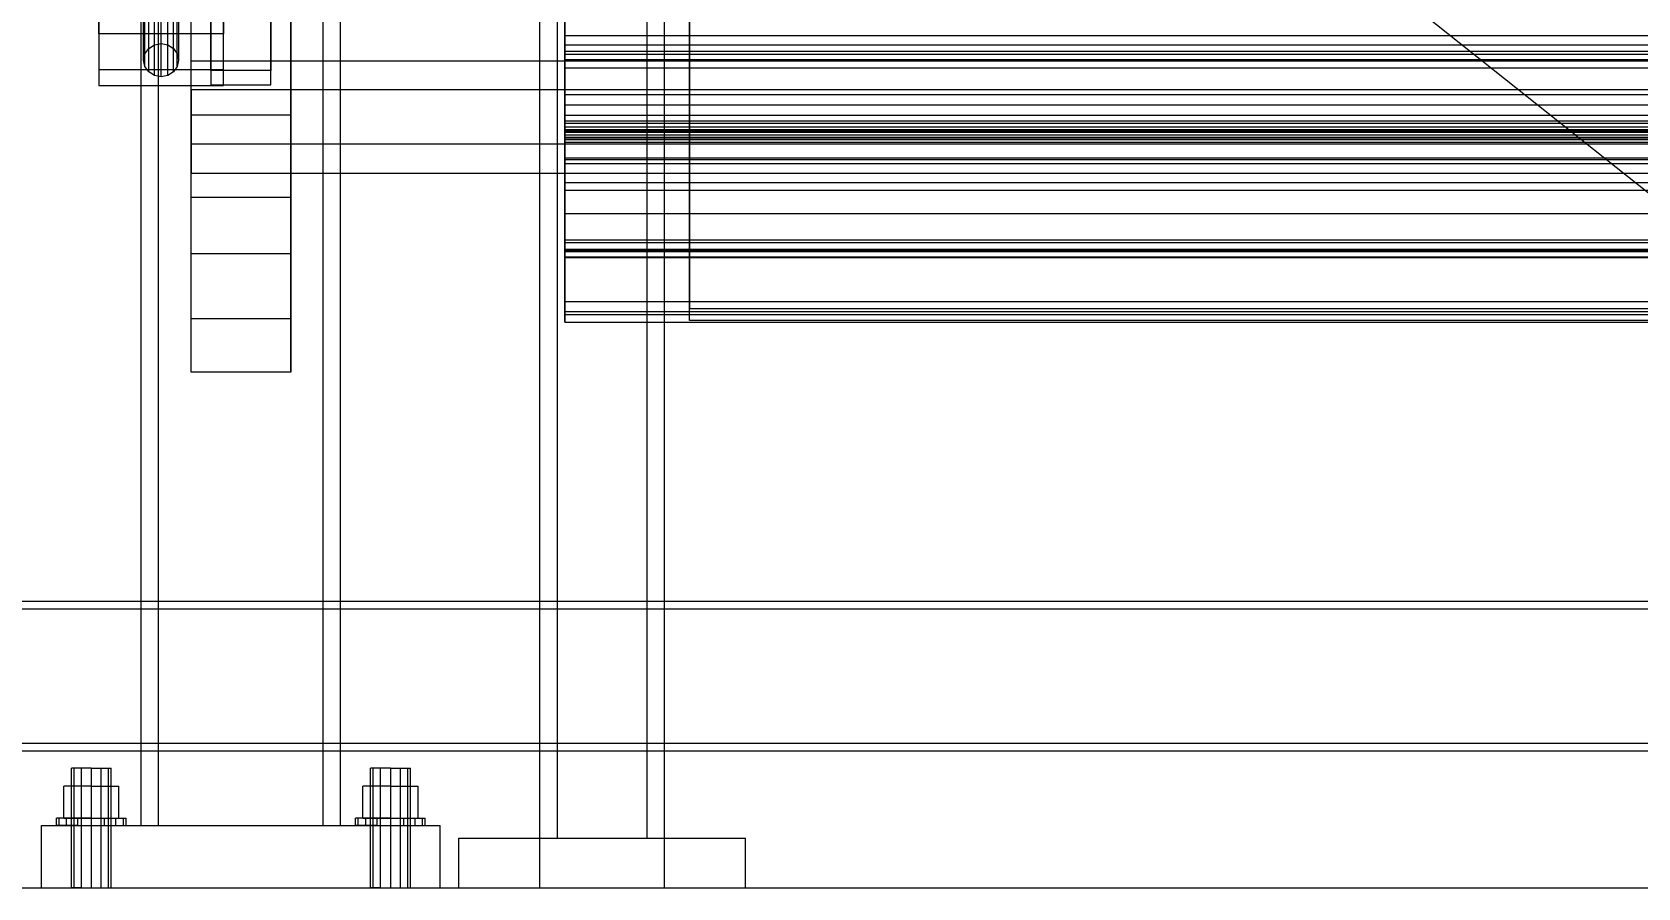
# Model space of a CAD drawing. Header units: millimetres. Extents: x -1970 to 59977, y -65068 to 6837.
# Drawn here: x -514 to 130, y -36000 to -35657 of the extents above; entities that cross this region are included whole.
import ezdxf

# ---------------------------------------------------------------- set-up
doc = ezdxf.new("R2010")
doc.units = ezdxf.units.MM
for name, color, linetype, lineweight in [('COTAS_O', 1, 'Continuous', 0), ('frontal_briquetadora', 7, 'Continuous', 0), ('frontal_C01', 7, 'Continuous', 0), ('frontal_C02', 7, 'Continuous', 0), ('frontal_C05', 7, 'Continuous', 0), ('frontal_secador', 7, 'Continuous', 0)]:
    doc.layers.add(name, color=color, linetype=linetype, lineweight=lineweight)
doc.dimstyles.new('R19_100', dxfattribs={"dimtxt": 250, "dimasz": 150, "dimexe": 150, "dimexo": 80, "dimgap": 100, "dimtad": 1, "dimtih": 1, "dimtoh": 1, "dimdsep": 46, "dimcen": 0.09, "dimadec": 0, "dimazin": 0, "dimtfac": 1, "dimtdec": 4, "dimtofl": 0, "dimtmove": 0, "dimatfit": 3, "dimfxl": 1, "dimtolj": 1, "dimtzin": 0, "dimarcsym": 0})

# ---------------------------------------------------------------- blocks, each defined once
blk = doc.blocks.new('*D45')
at = {"layer": 'COTAS_O', "color": 0, "lineweight": -2, "transparency": 16777216}
for p, q in [((-1480, -35920), (-1480, -35150)), ((490, -35920), (490, -35150)), ((-1330, -35300), (340, -35300))]:
    blk.add_line(p, q, dxfattribs=at)
at = {"layer": 'COTAS_O', "color": 0, "transparency": 16777216}
for points in [[(-1330, -35275), (-1330, -35325), (-1480, -35300)], [(340, -35275), (340, -35325), (490, -35300)]]:
    blk.add_solid(points, dxfattribs=at)
at = {"layer": 'Defpoints', "color": 0, "transparency": 16777216}
for p in [(490, -35300), (-1480, -36000), (490, -36000)]:
    blk.add_point(p, dxfattribs=at)
blk = doc.blocks.new('*D47')
at = {"layer": 'COTAS_O', "color": 0, "lineweight": -2, "transparency": 16777216}
for p, q in [((-1400, -35920), (-1400, -35150)), ((1400, -35920), (1400, -35150)), ((-1250, -35300), (1250, -35300))]:
    blk.add_line(p, q, dxfattribs=at)
at = {"layer": 'COTAS_O', "color": 0, "transparency": 16777216}
for points in [[(-1250, -35275), (-1250, -35325), (-1400, -35300)], [(1250, -35275), (1250, -35325), (1400, -35300)]]:
    blk.add_solid(points, dxfattribs=at)
at = {"layer": 'Defpoints', "color": 0, "transparency": 16777216}
for p in [(1400, -35300), (-1400, -36000), (1400, -36000)]:
    blk.add_point(p, dxfattribs=at)

msp = doc.modelspace()

# ---------------------------------------------------------------- linework, layer by layer
at = {"layer": 'frontal_briquetadora'}
msp.add_line((-720.639, -35041.307), (340, -35884.261), dxfattribs=at)
at = {"layer": 'frontal_C01'}
for p, q in [((-470, -35975), (-470, -34032.596)), ((-463, -35975), (-463, -34032.596)), ((-397, -35975), (-397, -34032.596)), ((-390, -35975), (-390, -34032.596)), ((-470, -35975), (-470, -34793.537)), ((-463, -35975), (-463, -34793.537)), ((-397, -35975), (-397, -34793.537)), ((-390, -35975), (-390, -34793.537)), ((-470, -35975), (-470, -35554.479)), ((-463, -35975), (-463, -35554.479)), ((-397, -35975), (-397, -35554.479)), ((-390, -35975), (-390, -35554.479)), ((-450, -35745.484), (-450, -35564.015)), ((-410, -35564.015), (-410, -35745.484)), ((-450, -35793.112), (-450, -35611.642)), ((-410, -35793.112), (-410, -35611.642)), ((-450, -35793.112), (-450, -35745.484)), ((-450, -35745.484), (-410, -35745.484)), ((-410, -35745.484), (-410, -35793.112)), ((-410, -35793.112), (-450, -35793.112)), ((-496.928, -35952), (-498, -35952)), ((-498, -36000), (-498, -35952)), ((-494, -35952), (-496.928, -35952)), ((-496.928, -36000), (-496.928, -35952)), ((-490, -35952), (-494, -35952)), ((-494, -36000), (-494, -35952)), ((-490, -35952), (-486, -35952)), ((-490, -35952), (-490, -36000)), ((-486, -35952), (-483.072, -35952)), ((-486, -36000), (-486, -35952)), ((-483.072, -35952), (-482, -35952)), ((-483.072, -36000), (-483.072, -35952)), ((-482, -36000), (-482, -35952)), ((-376.928, -35952), (-378, -35952)), ((-378, -36000), (-378, -35952)), ((-374, -35952), (-376.928, -35952)), ((-376.928, -36000), (-376.928, -35952)), ((-370, -35952), (-374, -35952)), ((-374, -36000), (-374, -35952)), ((-370, -35952), (-366, -35952)), ((-370, -35952), (-370, -36000)), ((-366, -35952), (-363.072, -35952)), ((-366, -36000), (-366, -35952)), ((-363.072, -35952), (-362, -35952)), ((-363.072, -36000), (-363.072, -35952)), ((-362, -36000), (-362, -35952)), ((-490, -35959.2), (-501.085, -35959.2)), ((-501.085, -35972), (-501.085, -35959.2)), ((-490, -35959.2), (-478.915, -35959.2)), ((-490, -35959.2), (-490, -35972)), ((-478.915, -35972), (-478.915, -35959.2)), ((-370, -35959.2), (-381.085, -35959.2)), ((-381.085, -35972), (-381.085, -35959.2)), ((-370, -35959.2), (-358.915, -35959.2)), ((-370, -35959.2), (-370, -35972)), ((-358.915, -35972), (-358.915, -35959.2)), ((-502.934, -35972), (-504, -35972)), ((-504, -35975), (-504, -35972)), ((-499.899, -35972), (-502.934, -35972)), ((-502.934, -35975), (-502.934, -35972)), ((-501.085, -35972), (-490, -35972)), ((-495.358, -35972), (-499.899, -35972)), ((-499.899, -35975), (-499.899, -35972)), ((-490, -35972), (-495.358, -35972)), ((-495.358, -35975), (-495.358, -35972)), ((-490, -35972), (-484.642, -35972)), ((-490, -35972), (-490, -35975)), ((-490, -35972), (-478.915, -35972)), ((-484.642, -35972), (-480.101, -35972)), ((-484.642, -35975), (-484.642, -35972)), ((-480.101, -35972), (-477.066, -35972)), ((-480.101, -35975), (-480.101, -35972)), ((-477.066, -35972), (-476, -35972)), ((-477.066, -35975), (-477.066, -35972)), ((-476, -35975), (-476, -35972)), ((-382.934, -35972), (-384, -35972)), ((-384, -35975), (-384, -35972)), ((-379.899, -35972), (-382.934, -35972)), ((-382.934, -35975), (-382.934, -35972)), ((-381.085, -35972), (-370, -35972)), ((-375.358, -35972), (-379.899, -35972)), ((-379.899, -35975), (-379.899, -35972)), ((-370, -35972), (-375.358, -35972)), ((-375.358, -35975), (-375.358, -35972)), ((-370, -35972), (-364.642, -35972)), ((-370, -35972), (-370, -35975)), ((-370, -35972), (-358.915, -35972)), ((-364.642, -35972), (-360.101, -35972)), ((-364.642, -35975), (-364.642, -35972)), ((-360.101, -35972), (-357.066, -35972)), ((-360.101, -35975), (-360.101, -35972)), ((-357.066, -35972), (-356, -35972)), ((-357.066, -35975), (-357.066, -35972)), ((-356, -35975), (-356, -35972)), ((-510, -35975), (-350, -35975)), ((-510, -36000), (-510, -35975)), ((-502.934, -35975), (-504, -35975)), ((-499.899, -35975), (-502.934, -35975)), ((-495.358, -35975), (-499.899, -35975)), ((-495.358, -35975), (-490, -35975)), ((-490, -35975), (-484.642, -35975)), ((-484.642, -35975), (-480.101, -35975)), ((-480.101, -35975), (-477.066, -35975)), ((-477.066, -35975), (-476, -35975)), ((-470, -35975), (-463, -35975)), ((-463, -35975), (-397, -35975)), ((-397, -35975), (-390, -35975)), ((-382.934, -35975), (-384, -35975)), ((-379.899, -35975), (-382.934, -35975)), ((-375.358, -35975), (-379.899, -35975)), ((-375.358, -35975), (-370, -35975)), ((-370, -35975), (-364.642, -35975)), ((-364.642, -35975), (-360.101, -35975)), ((-360.101, -35975), (-357.066, -35975)), ((-357.066, -35975), (-356, -35975)), ((-350, -36000), (-350, -35975)), ((-510, -36000), (-350, -36000)), ((-496.928, -36000), (-498, -36000)), ((-494, -36000), (-496.928, -36000)), ((-494, -36000), (-490, -36000)), ((-490, -36000), (-486, -36000)), ((-486, -36000), (-483.072, -36000)), ((-483.072, -36000), (-482, -36000)), ((-376.928, -36000), (-378, -36000)), ((-374, -36000), (-376.928, -36000)), ((-374, -36000), (-370, -36000)), ((-370, -36000), (-366, -36000)), ((-366, -36000), (-363.072, -36000)), ((-363.072, -36000), (-362, -36000))]:
    msp.add_line(p, q, dxfattribs=at)
at = {"layer": 'frontal_C02'}
for p, q in [((-250, -32976.99), (-250, -35767.535)), ((-250, -35772.314), (-250, -32981.769)), ((-470, -35975), (-470, -33576.746)), ((-463, -35975), (-463, -33576.746)), ((-397, -35975), (-397, -33576.746)), ((-390, -35975), (-390, -33576.746)), ((-470, -35975), (-470, -34072.136)), ((-463, -35975), (-463, -34072.136)), ((-397, -35975), (-397, -34072.136)), ((-390, -35975), (-390, -34072.136)), ((-470, -35975), (-470, -34861.253)), ((-463, -35975), (-463, -34861.253)), ((-397, -35975), (-397, -34861.253)), ((-390, -35975), (-390, -34861.253)), ((-450, -35689.941), (-450, -35515.692)), ((-410, -35689.941), (-410, -35515.692)), ((-487, -35657.312), (-487, -35584.245)), ((-437, -35584.245), (-437, -35657.312)), ((-464.679, -35661.754), (-464.679, -35594.533)), ((-462, -35661.244), (-462, -35594.023)), ((-459.321, -35661.754), (-459.321, -35594.533)), ((-450, -35722.94), (-450, -35590.77)), ((-410, -35590.77), (-410, -35722.94)), ((-487, -35598.59), (-487, -35671.657)), ((-469, -35667.939), (-469, -35600.718)), ((-468.467, -35665.377), (-468.467, -35598.156)), ((-466.95, -35663.205), (-466.95, -35595.984)), ((-457.05, -35663.205), (-457.05, -35595.984)), ((-455.533, -35665.377), (-455.533, -35598.156)), ((-455, -35600.718), (-455, -35667.939)), ((-437, -35671.657), (-437, -35598.59)), ((-468.467, -35670.5), (-468.467, -35603.279)), ((-466.95, -35672.672), (-466.95, -35605.451)), ((-464.679, -35674.123), (-464.679, -35606.902)), ((-462, -35674.633), (-462, -35607.412)), ((-459.321, -35674.123), (-459.321, -35606.902)), ((-457.05, -35672.672), (-457.05, -35605.451)), ((-455.533, -35670.5), (-455.533, -35603.279)), ((-470, -35975), (-470, -35610.837)), ((-463, -35975), (-463, -35610.837)), ((-397, -35975), (-397, -35610.837)), ((-390, -35975), (-390, -35610.837)), ((-487, -35625.421), (-487, -35678.029)), ((-437, -35678.029), (-437, -35625.421)), ((-450, -35771.703), (-450, -35639.533)), ((-442, -35672.017), (-442, -35635.181)), ((-418, -35635.181), (-418, -35672.017)), ((-410, -35771.703), (-410, -35639.533)), ((-300, -35661.85), (-300, -35636.348)), ((-442, -35641.026), (-442, -35677.862)), ((-418, -35677.862), (-418, -35641.026)), ((-300, -35643.579), (-300, -35667.753)), ((-450, -35689.941), (-450, -35651.688)), ((-410, -35651.688), (-410, -35689.941)), ((-487, -35654.121), (-487, -35678.029)), ((-437, -35657.312), (-487, -35657.312)), ((-487, -35657.312), (-487, -35671.657)), ((-437, -35678.029), (-437, -35654.121)), ((-437, -35671.657), (-437, -35657.312)), ((-300, -35658.193), (-300, -35692.297)), ((300, -35658.193), (-300, -35658.193)), ((-300, -35658.193), (-300, -35665.506)), ((-469, -35667.939), (-468.467, -35665.377)), ((-468.467, -35665.377), (-466.95, -35663.205)), ((-466.95, -35663.205), (-464.679, -35661.754)), ((-464.679, -35661.754), (-462, -35661.244)), ((-462, -35661.244), (-459.321, -35661.754)), ((-459.321, -35661.754), (-457.05, -35663.205)), ((-457.05, -35663.205), (-455.533, -35665.377)), ((-455.533, -35665.377), (-455, -35667.939)), ((-300, -35681.773), (-300, -35661.85)), ((300, -35661.85), (-300, -35661.85)), ((-300, -35664.343), (300, -35664.343)), ((-300, -35700.907), (-300, -35664.343)), ((-300, -35671.164), (-300, -35664.343)), ((-300, -35665.506), (300, -35665.506)), ((-300, -35699.61), (-300, -35665.506)), ((-487, -35671.657), (-437, -35671.657)), ((-468.467, -35670.5), (-469, -35667.939)), ((-466.95, -35672.672), (-468.467, -35670.5)), ((-455.533, -35670.5), (-457.05, -35672.672)), ((-455, -35667.939), (-455.533, -35670.5)), ((-450, -35679.829), (-450, -35668.138)), ((-450, -35668.138), (450, -35668.138)), ((-450, -35701.61), (-450, -35668.138)), ((-418, -35672.017), (-442, -35672.017)), ((-442, -35672.017), (-442, -35677.862)), ((-418, -35677.862), (-418, -35672.017)), ((-300, -35667.753), (-300, -35685.947)), ((300, -35667.753), (-300, -35667.753)), ((-300, -35671.164), (-300, -35707.728)), ((300, -35671.164), (-300, -35671.164)), ((-487, -35678.029), (-437, -35678.029)), ((-464.679, -35674.123), (-466.95, -35672.672)), ((-462, -35674.633), (-464.679, -35674.123)), ((-459.321, -35674.123), (-462, -35674.633)), ((-457.05, -35672.672), (-459.321, -35674.123)), ((-442, -35677.862), (-418, -35677.862)), ((450, -35679.829), (-450, -35679.829)), ((-450, -35679.829), (-450, -35713.3)), ((-300, -35694.76), (-300, -35681.773)), ((300, -35681.773), (-300, -35681.773)), ((-410, -35689.941), (-450, -35689.941)), ((-300, -35685.947), (-300, -35696.921)), ((300, -35685.947), (-300, -35685.947)), ((-300, -35701.532), (-300, -35690.131)), ((-300, -35690.131), (-300, -35707.104)), ((300, -35690.131), (-300, -35690.131)), ((-300, -35692.297), (300, -35692.297)), ((-300, -35699.61), (-300, -35692.297)), ((-300, -35693.299), (-300, -35741.116)), ((300, -35693.299), (-300, -35693.299)), ((-300, -35693.299), (-300, -35696.222)), ((-300, -35699.927), (-300, -35694.76)), ((300, -35694.76), (-300, -35694.76)), ((-300, -35695.796), (300, -35695.796)), ((-300, -35744.513), (-300, -35695.796)), ((-300, -35698.047), (-300, -35695.796)), ((-300, -35696.222), (300, -35696.222)), ((-300, -35744.039), (-300, -35696.222)), ((-300, -35696.921), (-300, -35699.927)), ((300, -35696.921), (-300, -35696.921)), ((450, -35701.61), (-450, -35701.61)), ((-450, -35701.61), (-450, -35713.3)), ((-300, -35698.047), (-300, -35746.764)), ((300, -35698.047), (-300, -35698.047)), ((-300, -35698.869), (-300, -35709.504)), ((-300, -35717.189), (-300, -35698.869)), ((-300, -35698.869), (300, -35698.869)), ((300, -35699.61), (-300, -35699.61)), ((300, -35699.927), (-300, -35699.927)), ((300, -35700.907), (-300, -35700.907)), ((-300, -35700.907), (-300, -35707.728)), ((-300, -35720.262), (-300, -35701.532)), ((-300, -35701.532), (300, -35701.532)), ((-300, -35707.104), (-300, -35720.262)), ((-300, -35707.104), (300, -35707.104)), ((-300, -35707.728), (300, -35707.728)), ((-300, -35709.504), (-300, -35729.462)), ((300, -35709.504), (-300, -35709.504)), ((-450, -35713.3), (450, -35713.3)), ((-300, -35729.462), (-300, -35717.189)), ((300, -35717.189), (-300, -35717.189)), ((-450, -35771.703), (-450, -35722.94)), ((-450, -35722.94), (-410, -35722.94)), ((-410, -35722.94), (-410, -35771.703)), ((300, -35720.262), (-300, -35720.262)), ((-300, -35729.462), (300, -35729.462)), ((-300, -35744.685), (-300, -35740.128)), ((-300, -35740.128), (-300, -35764.807)), ((300, -35740.128), (-300, -35740.128)), ((-300, -35741.116), (300, -35741.116)), ((-300, -35744.039), (-300, -35741.116)), ((-300, -35743.71), (-300, -35747.219)), ((-300, -35768.941), (-300, -35743.71)), ((-300, -35743.71), (300, -35743.71)), ((300, -35744.039), (-300, -35744.039)), ((300, -35744.513), (-300, -35744.513)), ((-300, -35744.513), (-300, -35746.764)), ((-300, -35770.065), (-300, -35744.685)), ((-300, -35744.685), (300, -35744.685)), ((-300, -35746.764), (300, -35746.764)), ((-300, -35747.219), (-300, -35772.99)), ((300, -35747.219), (-300, -35747.219)), ((-300, -35764.807), (-300, -35770.065)), ((-300, -35764.807), (300, -35764.807)), ((-250, -35767.535), (250, -35767.535)), ((-250, -35772.314), (-250, -35767.535)), ((-410, -35771.703), (-450, -35771.703)), ((-300, -35772.99), (-300, -35768.941)), ((300, -35768.941), (-300, -35768.941)), ((300, -35770.065), (-300, -35770.065)), ((-300, -35772.99), (300, -35772.99)), ((250, -35772.314), (-250, -35772.314)), ((-496.928, -35952), (-498, -35952)), ((-498, -36000), (-498, -35952)), ((-494, -35952), (-496.928, -35952)), ((-496.928, -36000), (-496.928, -35952)), ((-490, -35952), (-494, -35952)), ((-494, -36000), (-494, -35952)), ((-490, -35952), (-486, -35952)), ((-490, -35952), (-490, -36000)), ((-486, -35952), (-483.072, -35952)), ((-486, -36000), (-486, -35952)), ((-483.072, -35952), (-482, -35952)), ((-483.072, -36000), (-483.072, -35952)), ((-482, -36000), (-482, -35952)), ((-376.928, -35952), (-378, -35952)), ((-378, -36000), (-378, -35952)), ((-374, -35952), (-376.928, -35952)), ((-376.928, -36000), (-376.928, -35952)), ((-370, -35952), (-374, -35952)), ((-374, -36000), (-374, -35952)), ((-370, -35952), (-366, -35952)), ((-370, -35952), (-370, -36000)), ((-366, -35952), (-363.072, -35952)), ((-366, -36000), (-366, -35952)), ((-363.072, -35952), (-362, -35952)), ((-363.072, -36000), (-363.072, -35952)), ((-362, -36000), (-362, -35952)), ((-490, -35959.2), (-501.085, -35959.2)), ((-501.085, -35972), (-501.085, -35959.2)), ((-490, -35959.2), (-478.915, -35959.2)), ((-490, -35959.2), (-490, -35972)), ((-478.915, -35972), (-478.915, -35959.2)), ((-370, -35959.2), (-381.085, -35959.2)), ((-381.085, -35972), (-381.085, -35959.2)), ((-370, -35959.2), (-358.915, -35959.2)), ((-370, -35959.2), (-370, -35972)), ((-358.915, -35972), (-358.915, -35959.2)), ((-502.934, -35972), (-504, -35972)), ((-504, -35975), (-504, -35972)), ((-499.899, -35972), (-502.934, -35972)), ((-502.934, -35975), (-502.934, -35972)), ((-501.085, -35972), (-490, -35972)), ((-495.358, -35972), (-499.899, -35972)), ((-499.899, -35975), (-499.899, -35972)), ((-490, -35972), (-495.358, -35972)), ((-495.358, -35975), (-495.358, -35972)), ((-490, -35972), (-484.642, -35972)), ((-490, -35972), (-490, -35975)), ((-490, -35972), (-478.915, -35972)), ((-484.642, -35972), (-480.101, -35972)), ((-484.642, -35975), (-484.642, -35972)), ((-480.101, -35972), (-477.066, -35972)), ((-480.101, -35975), (-480.101, -35972)), ((-477.066, -35972), (-476, -35972)), ((-477.066, -35975), (-477.066, -35972)), ((-476, -35975), (-476, -35972)), ((-382.934, -35972), (-384, -35972)), ((-384, -35975), (-384, -35972)), ((-379.899, -35972), (-382.934, -35972)), ((-382.934, -35975), (-382.934, -35972)), ((-381.085, -35972), (-370, -35972)), ((-375.358, -35972), (-379.899, -35972)), ((-379.899, -35975), (-379.899, -35972)), ((-370, -35972), (-375.358, -35972)), ((-375.358, -35975), (-375.358, -35972)), ((-370, -35972), (-364.642, -35972)), ((-370, -35972), (-370, -35975)), ((-370, -35972), (-358.915, -35972)), ((-364.642, -35972), (-360.101, -35972)), ((-364.642, -35975), (-364.642, -35972)), ((-360.101, -35972), (-357.066, -35972)), ((-360.101, -35975), (-360.101, -35972)), ((-357.066, -35972), (-356, -35972)), ((-357.066, -35975), (-357.066, -35972)), ((-356, -35975), (-356, -35972)), ((-510, -35975), (-350, -35975)), ((-510, -36000), (-510, -35975)), ((-502.934, -35975), (-504, -35975)), ((-499.899, -35975), (-502.934, -35975)), ((-495.358, -35975), (-499.899, -35975)), ((-495.358, -35975), (-490, -35975)), ((-490, -35975), (-484.642, -35975)), ((-484.642, -35975), (-480.101, -35975)), ((-480.101, -35975), (-477.066, -35975)), ((-477.066, -35975), (-476, -35975)), ((-470, -35975), (-463, -35975)), ((-463, -35975), (-397, -35975)), ((-397, -35975), (-390, -35975)), ((-382.934, -35975), (-384, -35975)), ((-379.899, -35975), (-382.934, -35975)), ((-375.358, -35975), (-379.899, -35975)), ((-375.358, -35975), (-370, -35975)), ((-370, -35975), (-364.642, -35975)), ((-364.642, -35975), (-360.101, -35975)), ((-360.101, -35975), (-357.066, -35975)), ((-357.066, -35975), (-356, -35975)), ((-350, -36000), (-350, -35975)), ((-510, -36000), (-350, -36000)), ((-496.928, -36000), (-498, -36000)), ((-494, -36000), (-496.928, -36000)), ((-494, -36000), (-490, -36000)), ((-490, -36000), (-486, -36000)), ((-486, -36000), (-483.072, -36000)), ((-483.072, -36000), (-482, -36000)), ((-376.928, -36000), (-378, -36000)), ((-374, -36000), (-376.928, -36000)), ((-374, -36000), (-370, -36000)), ((-370, -36000), (-366, -36000)), ((-366, -36000), (-363.072, -36000)), ((-363.072, -36000), (-362, -36000))]:
    msp.add_line(p, q, dxfattribs=at)
at = {"layer": 'frontal_C05'}
for p, q in [((-310, -35980), (-310, -35030)), ((-303, -35980), (-303, -35030)), ((-267, -35980), (-267, -35030)), ((-260, -35980), (-260, -35030)), ((-342.5, -35980), (-227.5, -35980)), ((-342.5, -36000), (-342.5, -35980)), ((-310, -35980), (-260, -35980)), ((-310, -35980), (-303, -35980)), ((-310, -36000), (-310, -35980)), ((-267, -35980), (-260, -35980)), ((-260, -36000), (-260, -35980)), ((-227.5, -36000), (-227.5, -35980)), ((-342.5, -36000), (-227.5, -36000)), ((-310, -36000), (-260, -36000))]:
    msp.add_line(p, q, dxfattribs=at)
at = {"layer": 'frontal_secador'}
for p, q in [((-1265, -35885), (1265, -35885)), ((-1265, -35888), (1265, -35888)), ((-1265, -35942), (1265, -35942)), ((-1265, -35945), (1265, -35945)), ((-1400, -36000), (1400, -36000))]:
    msp.add_line(p, q, dxfattribs=at)

# ---------------------------------------------------------------- dimensions: what is measured, and where the dimension line sits
at = {"layer": 'COTAS_O'}
for p1, p2, picture, middle in [((-1480, -36000), (490, -36000), '*D45', (-495, -35300)), ((-1400, -36000), (1400, -36000), '*D47', (0, -35300))]:
    dim = msp.add_aligned_dim(p1=p1, p2=p2, distance=700, text='<> O', dimstyle='R19_100', dxfattribs=at)
    dim.commit()
    dim.dimension.update_dxf_attribs({"geometry": picture, "text_midpoint": middle})

doc.saveas('drawing.dxf')
